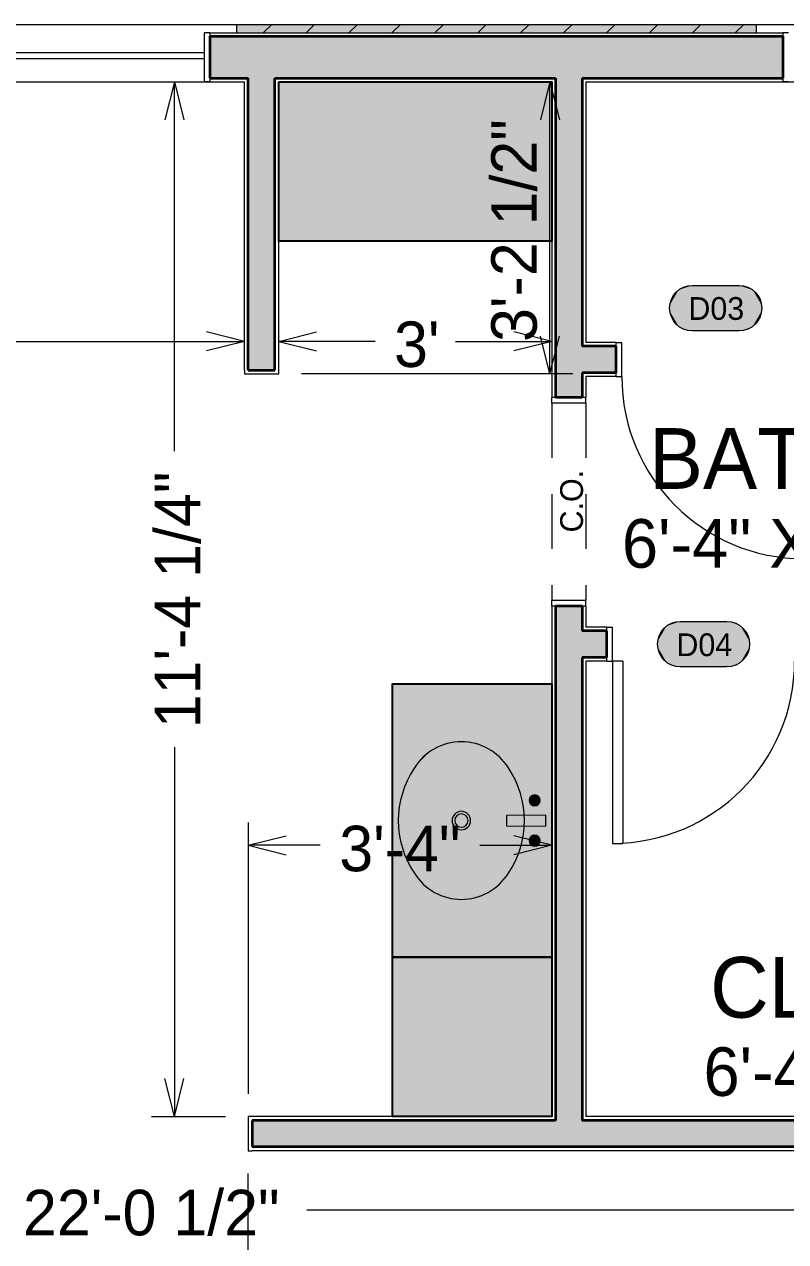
# Model space of a CAD drawing. Header units: inches. Extents: x 0.6 to 35.4, y -22.9 to 0.3.
# Drawn here: x 14.957 to 17.048, y -5.855 to -2.513 of the extents above; entities that cross this region are included whole.
import ezdxf

# ---------------------------------------------------------------- set-up
doc = ezdxf.new("R2010")
doc.units = ezdxf.units.IN
doc.header["$MEASUREMENT"] = 0
doc.linetypes.add('Dash', pattern=[0.225, 0.15, -0.075])
doc.layers.add('Layout Box Export Contents', color=7, linetype='Continuous', lineweight=0, true_color=0x000000)

# ---------------------------------------------------------------- blocks, each defined once
blk = doc.blocks.new('Oval (undermount) Sink')
at = {"layer": 'Layout Box Export Contents', "color": 252, "linetype": 'Continuous', "lineweight": 0, "true_color": 0x969696, "transparency": 33554687}
blk.add_lwpolyline([(0.72, 19.46), (0.68, 14.26), (-0.68, 14.26), (-0.72, 19.46)], close=True, dxfattribs=at)
blk.add_lwpolyline([(-6.93, 14.5, -0.30599), (6.93, 14.5, -0.558345), (6.93, 2.12, -0.305976), (-6.93, 2.12, -0.558345)], format="xyb", close=True, dxfattribs=at)
for centre, radius in [((-2.65, 17.97), 0.719), ((2.65, 17.97), 0.719), ((0, 8.31), 1.22), ((0, 8.31), 0.874)]:
    blk.add_circle(centre, radius, dxfattribs=at)
at = {"layer": 'Layout Box Export Contents', "color": 7, "linetype": 'Continuous', "lineweight": 0, "true_color": 0xffffff, "transparency": 33554687}
for points in [[(0.72, 19.46), (-0.68, 14.26), (0.72, 19.46), (-0.72, 19.46)], [(0.68, 14.26), (-0.68, 14.26), (0.68, 14.26), (0.72, 19.46)], [(-2.65, 18.69), (-3.33, 18.22), (-3.37, 17.97), (-3.36, 18.1)], [(-2.65, 18.69), (-3.37, 17.97), (-3.33, 17.73), (-3.36, 17.85)], [(-2.65, 18.69), (-3.2, 18.44), (-3.33, 18.22), (-3.28, 18.33)], [(-2.65, 18.69), (-3.33, 17.73), (-3.2, 17.51), (-3.28, 17.61)], [(-2.65, 18.69), (-3.01, 18.6), (-3.2, 18.44), (-3.12, 18.52)], [(-2.65, 18.69), (-3.2, 17.51), (-3.01, 17.35), (-3.12, 17.42)], [(-2.65, 18.69), (-2.78, 18.68), (-3.01, 18.6), (-2.9, 18.65)], [(-2.65, 18.69), (-3.01, 17.35), (-2.78, 17.26), (-2.9, 17.3)], [(-2.65, 18.69), (-2.78, 17.26), (-2.53, 17.26), (-2.65, 17.25)], [(-2.65, 18.69), (-2.53, 17.26), (-2.29, 17.35), (-2.41, 17.3)], [(-2.65, 18.69), (-2.29, 17.35), (-2.1, 17.51), (-2.19, 17.42)], [(-2.65, 18.69), (-2.1, 17.51), (-1.98, 17.73), (-2.03, 17.61)], [(-2.65, 18.69), (-1.98, 17.73), (-1.93, 17.97), (-1.94, 17.85)], [(-2.65, 18.69), (-1.93, 17.97), (-1.98, 18.22), (-1.94, 18.1)], [(-2.65, 18.69), (-1.98, 18.22), (-2.1, 18.44), (-2.03, 18.33)], [(-2.65, 18.69), (-2.1, 18.44), (-2.29, 18.6), (-2.19, 18.52)], [(-2.65, 18.69), (-2.29, 18.6), (-2.53, 18.68), (-2.41, 18.65)], [(2.65, 18.69), (1.98, 18.22), (1.93, 17.97), (1.94, 18.1)], [(2.65, 18.69), (1.93, 17.97), (1.98, 17.73), (1.94, 17.85)], [(2.65, 18.69), (2.1, 18.44), (1.98, 18.22), (2.03, 18.33)], [(2.65, 18.69), (1.98, 17.73), (2.1, 17.51), (2.03, 17.61)], [(2.65, 18.69), (2.29, 18.6), (2.1, 18.44), (2.19, 18.52)], [(2.65, 18.69), (2.1, 17.51), (2.29, 17.35), (2.19, 17.42)], [(2.65, 18.69), (2.53, 18.68), (2.29, 18.6), (2.41, 18.65)], [(2.65, 18.69), (2.29, 17.35), (2.53, 17.26), (2.41, 17.3)], [(2.65, 18.69), (2.53, 17.26), (2.78, 17.26), (2.65, 17.25)], [(2.65, 18.69), (2.78, 17.26), (3.01, 17.35), (2.9, 17.3)], [(2.65, 18.69), (3.01, 17.35), (3.2, 17.51), (3.11, 17.42)], [(2.65, 18.69), (3.2, 17.51), (3.33, 17.73), (3.28, 17.61)], [(2.65, 18.69), (3.33, 17.73), (3.37, 17.97), (3.36, 17.85)], [(2.65, 18.69), (3.37, 17.97), (3.33, 18.22), (3.36, 18.1)], [(2.65, 18.69), (3.33, 18.22), (3.2, 18.44), (3.28, 18.33)], [(2.65, 18.69), (3.2, 18.44), (3.01, 18.6), (3.11, 18.52)], [(2.65, 18.69), (3.01, 18.6), (2.78, 18.68), (2.9, 18.65)], [(-3.78, 16.03), (-3.39, 16.15), (-3.78, 16.03), (-3.56, 0.52)], [(-3.56, 0.52), (-3.39, 16.15), (-3.56, 0.52), (-3.16, 0.41)], [(-3.16, 0.41), (-3.39, 16.15), (-3.16, 0.41), (-2.99, 16.25)], [(-2.77, 0.31), (-3.16, 0.41), (-2.77, 0.31), (-2.99, 16.25)], [(-2.99, 16.25), (-2.59, 16.34), (-2.99, 16.25), (-2.77, 0.31)], [(-2.77, 0.31), (-2.59, 16.34), (-2.77, 0.31), (-2.37, 0.23)], [(-2.37, 0.23), (-2.59, 16.34), (-2.37, 0.23), (-2.19, 16.42)], [(-1.96, 0.16), (-2.37, 0.23), (-1.96, 0.16), (-2.19, 16.42)], [(-2.19, 16.42), (-1.79, 16.49), (-2.19, 16.42), (-1.96, 0.16)], [(-1.96, 0.16), (-1.79, 16.49), (-1.96, 0.16), (-1.56, 0.1)], [(-1.56, 0.1), (-1.79, 16.49), (-1.56, 0.1), (-1.38, 16.54)], [(-1.15, 0.05), (-1.56, 0.1), (-1.15, 0.05), (-1.38, 16.54)], [(-1.15, 0.05), (-1.38, 16.54), (-1.15, 0.05), (-0.98, 16.58)], [(-0.75, 0.02), (-1.15, 0.05), (-0.75, 0.02), (-0.98, 16.58)], [(-0.98, 16.58), (-0.57, 16.61), (-0.98, 16.58), (-0.75, 0.02)], [(-0.75, 0.02), (-0.57, 16.61), (-0.75, 0.02), (-0.34, 0)], [(-0.34, 0), (-0.57, 16.61), (-0.34, 0), (-0.16, 16.62)], [(-0.34, 0), (-0.16, 16.62), (-0.34, 0), (0.07, 0)], [(-0.16, 16.62), (0.25, 16.62), (-0.16, 16.62), (0.07, 0)], [(0.07, 0), (0.25, 16.62), (0.07, 0), (0.48, 0.01)], [(0.25, 16.62), (0.66, 16.6), (0.25, 16.62), (0.48, 0.01)], [(0.48, 0.01), (0.66, 16.6), (0.48, 0.01), (0.89, 0.03)], [(0.66, 16.6), (1.06, 16.57), (0.66, 16.6), (0.89, 0.03)], [(0.89, 0.03), (1.06, 16.57), (0.89, 0.03), (1.29, 0.07)], [(1.06, 16.57), (1.47, 16.53), (1.06, 16.57), (1.29, 0.07)], [(1.29, 0.07), (1.47, 16.53), (1.29, 0.07), (1.7, 0.12)], [(1.47, 16.53), (1.88, 16.48), (1.47, 16.53), (1.7, 0.12)], [(1.7, 0.12), (1.88, 16.48), (1.7, 0.12), (2.1, 0.18)], [(1.88, 16.48), (2.28, 16.41), (1.88, 16.48), (2.1, 0.18)], [(2.1, 0.18), (2.28, 16.41), (2.1, 0.18), (2.51, 0.26)], [(2.28, 16.41), (2.68, 16.33), (2.28, 16.41), (2.51, 0.26)], [(2.51, 0.26), (2.68, 16.33), (2.51, 0.26), (2.9, 0.35)], [(2.68, 16.33), (3.08, 16.23), (2.68, 16.33), (2.9, 0.35)], [(2.9, 0.35), (3.08, 16.23), (2.9, 0.35), (3.3, 0.45)], [(3.08, 16.23), (3.47, 16.12), (3.08, 16.23), (3.3, 0.45)], [(3.3, 0.45), (3.47, 16.12), (3.3, 0.45), (3.69, 0.56)], [(3.47, 16.12), (3.86, 16), (3.47, 16.12), (3.69, 0.56)], [(-10.39, 8.26), (-6.93, 14.5), (-10.39, 8.26), (-6.93, 2.12)], [(-6.93, 14.5), (-10.39, 8.26), (-6.93, 14.5), (-8.28, 13.42)], [(-6.93, 14.5), (-8.28, 13.42), (-6.93, 14.5), (-7.68, 13.97)], [(-7.68, 13.97), (-7.35, 14.22), (-7.68, 13.97), (-6.93, 14.5)], [(-6.93, 2.12), (-6.93, 14.5), (-6.93, 2.12), (-6.72, 14.63)], [(-6.53, 1.86), (-6.93, 2.12), (-6.53, 1.86), (-6.72, 14.63)], [(-6.53, 1.86), (-6.72, 14.63), (-6.53, 1.86), (-6.38, 14.85)], [(-6.18, 1.65), (-6.53, 1.86), (-6.18, 1.65), (-6.38, 14.85)], [(-6.18, 1.65), (-6.38, 14.85), (-6.18, 1.65), (-6.02, 15.06)], [(-5.82, 1.45), (-6.18, 1.65), (-5.82, 1.45), (-6.02, 15.06)], [(-5.82, 1.45), (-6.02, 15.06), (-5.82, 1.45), (-5.66, 15.25)], [(-5.46, 1.27), (-5.82, 1.45), (-5.46, 1.27), (-5.66, 15.25)], [(-5.46, 1.27), (-5.66, 15.25), (-5.46, 1.27), (-5.3, 15.43)], [(-5.09, 1.09), (-5.46, 1.27), (-5.09, 1.09), (-5.3, 15.43)], [(-5.3, 15.43), (-4.93, 15.6), (-5.3, 15.43), (-5.09, 1.09)], [(-5.09, 1.09), (-4.93, 15.6), (-5.09, 1.09), (-4.71, 0.93)], [(-4.71, 0.93), (-4.93, 15.6), (-4.71, 0.93), (-4.55, 15.75)], [(-4.33, 0.78), (-4.71, 0.93), (-4.33, 0.78), (-4.55, 15.75)], [(-4.33, 0.78), (-4.55, 15.75), (-4.33, 0.78), (-4.16, 15.9)], [(-3.95, 0.65), (-4.33, 0.78), (-3.95, 0.65), (-4.16, 15.9)], [(-4.16, 15.9), (-3.78, 16.03), (-4.16, 15.9), (-3.95, 0.65)], [(-3.95, 0.65), (-3.78, 16.03), (-3.95, 0.65), (-3.56, 0.52)], [(3.69, 0.56), (3.86, 16), (3.69, 0.56), (4.08, 0.69)], [(3.86, 16), (4.25, 15.87), (3.86, 16), (4.08, 0.69)], [(4.08, 0.69), (4.25, 15.87), (4.08, 0.69), (4.46, 0.83)], [(4.25, 15.87), (4.63, 15.72), (4.25, 15.87), (4.46, 0.83)], [(4.46, 0.83), (4.63, 15.72), (4.46, 0.83), (4.84, 0.99)], [(4.63, 15.72), (5.01, 15.56), (4.63, 15.72), (4.84, 0.99)], [(4.84, 0.99), (5.01, 15.56), (4.84, 0.99), (5.22, 1.15)], [(5.01, 15.56), (5.38, 15.39), (5.01, 15.56), (5.22, 1.15)], [(5.22, 1.15), (5.38, 15.39), (5.22, 1.15), (5.58, 1.33)], [(5.38, 15.39), (5.74, 15.21), (5.38, 15.39), (5.58, 1.33)], [(5.58, 1.33), (5.74, 15.21), (5.58, 1.33), (5.95, 1.52)], [(5.74, 15.21), (6.1, 15.01), (5.74, 15.21), (5.95, 1.52)], [(5.95, 1.52), (6.1, 15.01), (5.95, 1.52), (6.3, 1.72)], [(6.1, 15.01), (6.45, 14.81), (6.1, 15.01), (6.3, 1.72)], [(6.3, 1.72), (6.45, 14.81), (6.3, 1.72), (6.65, 1.94)], [(6.45, 14.81), (6.93, 14.5), (6.45, 14.81), (6.65, 1.94)], [(6.65, 1.94), (6.93, 14.5), (6.65, 1.94), (6.93, 2.12)], [(6.93, 2.12), (6.93, 14.5), (6.93, 2.12), (7.31, 2.37)], [(6.97, 14.47), (7.31, 14.25), (6.97, 14.47), (6.93, 14.5)], [(7.31, 2.37), (6.93, 14.5), (7.31, 2.37), (7.95, 13.74)], [(7.31, 14.25), (7.95, 13.74), (7.31, 14.25), (6.93, 14.5)], [(-10.39, 8.26), (-9.29, 12.14), (-10.39, 8.26), (-8.28, 13.42)], [(-9.29, 12.14), (-8.56, 13.13), (-9.29, 12.14), (-8.28, 13.42)], [(-9.07, 12.48), (-8.56, 13.13), (-9.07, 12.48), (-9.29, 12.14)], [(-8.83, 12.81), (-8.56, 13.13), (-8.83, 12.81), (-9.07, 12.48)], [(-8.28, 13.42), (-7.99, 13.71), (-8.28, 13.42), (-7.68, 13.97)], [(7.64, 14), (7.95, 13.74), (7.64, 14), (7.31, 14.25)], [(10.38, 7.9), (7.31, 2.37), (10.38, 7.9), (7.95, 13.74)], [(8.25, 13.46), (8.53, 13.16), (8.25, 13.46), (7.95, 13.74)], [(7.95, 13.74), (8.53, 13.16), (7.95, 13.74), (10.38, 7.9)], [(8.53, 13.16), (8.79, 12.85), (8.53, 13.16), (10.38, 7.9)], [(9.04, 12.52), (10.28, 9.53), (9.04, 12.52), (8.79, 12.85)], [(8.79, 12.85), (10.28, 9.53), (8.79, 12.85), (10.38, 7.9)], [(-10.29, 9.48), (-9.29, 12.14), (-10.29, 9.48), (-10.39, 8.26)], [(-10.29, 9.48), (-9.69, 11.43), (-10.29, 9.48), (-9.29, 12.14)], [(-10.21, 9.88), (-9.69, 11.43), (-10.21, 9.88), (-10.29, 9.48)], [(-10.21, 9.88), (-10.12, 10.28), (-10.21, 9.88), (-9.69, 11.43)], [(-10.12, 10.28), (-9.85, 11.05), (-10.12, 10.28), (-9.69, 11.43)], [(-9.69, 11.43), (-9.5, 11.79), (-9.69, 11.43), (-9.29, 12.14)], [(9.04, 12.52), (9.27, 12.18), (9.04, 12.52), (10.28, 9.53)], [(9.48, 11.83), (10.28, 9.53), (9.48, 11.83), (9.27, 12.18)], [(9.48, 11.83), (9.66, 11.47), (9.48, 11.83), (9.83, 11.1)], [(9.83, 11.1), (9.98, 10.72), (9.83, 11.1), (9.48, 11.83)], [(9.48, 11.83), (9.98, 10.72), (9.48, 11.83), (10.28, 9.53)], [(-9.99, 10.67), (-9.85, 11.05), (-9.99, 10.67), (-10.12, 10.28)], [(10.1, 10.33), (10.28, 9.53), (10.1, 10.33), (9.98, 10.72)], [(10.1, 10.33), (10.2, 9.93), (10.1, 10.33), (10.28, 9.53)], [(-10.39, 8.26), (-10.38, 8.67), (-10.39, 8.26), (-10.29, 9.48)], [(-6.93, 2.12), (-9.24, 4.39), (-6.93, 2.12), (-10.39, 8.26)], [(-9.96, 5.86), (-10.19, 6.64), (-9.96, 5.86), (-10.39, 8.26)], [(-10.37, 7.85), (-10.39, 8.26), (-10.37, 7.85), (-10.28, 7.04)], [(-10.28, 7.04), (-10.39, 8.26), (-10.28, 7.04), (-10.19, 6.64)], [(-9.24, 4.39), (-9.96, 5.86), (-9.24, 4.39), (-10.39, 8.26)], [(-10.35, 9.08), (-10.29, 9.48), (-10.35, 9.08), (-10.38, 8.67)], [(10.28, 9.53), (10.34, 9.13), (10.28, 9.53), (10.38, 8.72)], [(10.38, 7.9), (10.28, 9.53), (10.38, 7.9), (10.38, 8.72)], [(10.38, 8.72), (10.39, 8.31), (10.38, 8.72), (10.38, 7.9)], [(-10.34, 7.44), (-10.37, 7.85), (-10.34, 7.44), (-10.28, 7.04)], [(-9.96, 5.86), (-10.09, 6.25), (-9.96, 5.86), (-10.19, 6.64)], [(10.38, 7.9), (10.34, 7.49), (10.38, 7.9), (7.31, 2.37)], [(9.04, 4.09), (7.31, 2.37), (9.04, 4.09), (10.34, 7.49)], [(10.34, 7.49), (9.27, 4.43), (10.34, 7.49), (9.04, 4.09)], [(10.28, 7.09), (9.27, 4.43), (10.28, 7.09), (10.34, 7.49)], [(9.83, 5.52), (9.27, 4.43), (9.83, 5.52), (10.28, 7.09)], [(10.1, 6.29), (9.83, 5.52), (10.1, 6.29), (10.28, 7.09)], [(10.2, 6.69), (10.1, 6.29), (10.2, 6.69), (10.28, 7.09)], [(-9.64, 5.1), (-9.96, 5.86), (-9.64, 5.1), (-9.24, 4.39)], [(-9.64, 5.1), (-9.81, 5.48), (-9.64, 5.1), (-9.96, 5.86)], [(-9.24, 4.39), (-9.45, 4.74), (-9.24, 4.39), (-9.64, 5.1)], [(9.66, 5.15), (9.27, 4.43), (9.66, 5.15), (9.83, 5.52)], [(9.48, 4.79), (9.27, 4.43), (9.48, 4.79), (9.66, 5.15)], [(10.1, 6.29), (9.98, 5.9), (10.1, 6.29), (9.83, 5.52)], [(-6.93, 2.12), (-9.01, 4.05), (-6.93, 2.12), (-9.24, 4.39)], [(-8.76, 3.73), (-9.01, 4.05), (-8.76, 3.73), (-8.5, 3.42)], [(-8.5, 3.42), (-9.01, 4.05), (-8.5, 3.42), (-6.93, 2.12)], [(-7.91, 2.85), (-8.21, 3.13), (-7.91, 2.85), (-8.5, 3.42)], [(-7.6, 2.59), (-8.5, 3.42), (-7.6, 2.59), (-6.93, 2.12)], [(-7.91, 2.85), (-8.5, 3.42), (-7.91, 2.85), (-7.6, 2.59)], [(8.53, 3.46), (7.31, 2.37), (8.53, 3.46), (9.04, 4.09)], [(8.53, 3.46), (8.25, 3.16), (8.53, 3.46), (7.31, 2.37)], [(9.04, 4.09), (8.79, 3.77), (9.04, 4.09), (8.53, 3.46)], [(-7.27, 2.34), (-7.6, 2.59), (-7.27, 2.34), (-6.93, 2.12)], [(8.25, 3.16), (7.64, 2.62), (8.25, 3.16), (7.31, 2.37)], [(7.95, 2.88), (7.64, 2.62), (7.95, 2.88), (8.25, 3.16)]]:
    blk.add_solid(points, dxfattribs=at)

msp = doc.modelspace()

# ---------------------------------------------------------------- linework, layer by layer
at = {"layer": 'Layout Box Export Contents', "color": 251, "linetype": 'Continuous', "lineweight": 18, "true_color": 0x4b4b4b, "transparency": 33554687}
for p, q in [((14.6437, -2.5126), (15.5396, -2.5126)), ((15.4667, -2.5363), (15.451, -2.5363)), ((15.451, -2.5363), (15.451, -2.6704)), ((15.4667, -2.5363), (15.4667, -2.6704)), ((16.967, -2.5126), (17.6128, -2.5126)), ((17.0555, -2.5363), (17.0399, -2.5363)), ((17.0399, -2.5363), (17.0399, -2.6704)), ((15.451, -2.5904), (14.7323, -2.5904)), ((15.451, -2.6071), (14.7323, -2.6071)), ((14.7167, -2.6704), (15.4667, -2.6704)), ((15.4667, -2.6704), (15.451, -2.6704)), ((17.0399, -2.6704), (17.5399, -2.6704)), ((17.0555, -2.6704), (17.0399, -2.6704)), ((16.5821, -3.386), (16.5978, -3.386)), ((16.5821, -3.4797), (16.5821, -3.386)), ((16.5978, -3.4797), (16.5978, -3.386)), ((16.5821, -3.4797), (16.5978, -3.4797)), ((16.4057, -3.5526), (16.4057, -3.537)), ((16.4994, -3.537), (16.4057, -3.537)), ((16.4994, -3.5526), (16.4994, -3.537)), ((16.4994, -3.5526), (16.4057, -3.5526)), ((16.4057, -4.1101), (16.4057, -4.0944)), ((16.4994, -4.0944), (16.4057, -4.0944)), ((16.4994, -4.1101), (16.4057, -4.1101)), ((16.4994, -4.1101), (16.4994, -4.0944)), ((16.5567, -4.1673), (16.5723, -4.1673)), ((16.5567, -4.2611), (16.5567, -4.1673)), ((16.5723, -4.2611), (16.5723, -4.1673)), ((16.5567, -4.2611), (16.5723, -4.2611)), ((16.5723, -4.2611), (16.5723, -4.7611)), ((16.601, -4.2611), (16.5723, -4.2611)), ((16.601, -4.2611), (16.601, -4.7611)), ((16.5723, -4.7611), (16.601, -4.7611))]:
    msp.add_line(p, q, dxfattribs=at)
at = {"layer": 'Layout Box Export Contents', "color": 18, "linetype": 'Continuous', "lineweight": 0, "true_color": 0x000000, "transparency": 33554687}
for p, q in [((15.4667, -2.5363), (15.4667, -2.6704)), ((15.4667, -2.5363), (17.0399, -2.5363)), ((15.5396, -2.5126), (16.967, -2.5126)), ((15.5396, -2.5126), (15.5396, -2.5363)), ((15.5396, -2.536), (16.967, -2.536)), ((16.967, -2.5126), (16.967, -2.5363)), ((17.0399, -2.5363), (17.0399, -2.6704)), ((15.4667, -2.6704), (15.5619, -2.6704)), ((15.5619, -3.462), (15.5619, -2.6704)), ((15.6557, -2.6704), (16.4057, -2.6704)), ((15.6557, -3.462), (15.6557, -2.6704)), ((16.4057, -2.6704), (16.4057, -3.537)), ((16.4994, -2.6704), (17.0399, -2.6704)), ((16.4994, -2.6704), (16.4994, -3.386)), ((16.5821, -3.386), (16.4994, -3.386)), ((16.5821, -3.4797), (16.5821, -3.386)), ((15.5619, -3.462), (15.5619, -3.4725)), ((15.5619, -3.4725), (15.6557, -3.4725)), ((15.6557, -3.4725), (15.6557, -3.462)), ((16.4994, -3.4797), (16.4994, -3.537)), ((16.5821, -3.4797), (16.4994, -3.4797)), ((16.4994, -3.537), (16.4057, -3.537)), ((16.4994, -4.1101), (16.4057, -4.1101)), ((16.4057, -4.1101), (16.4057, -5.5111)), ((16.4994, -4.1101), (16.4994, -4.1673)), ((16.5567, -4.1673), (16.4994, -4.1673)), ((16.5567, -4.2611), (16.5567, -4.1673)), ((16.4994, -4.2611), (16.4994, -5.5111)), ((16.5567, -4.2611), (16.4994, -4.2611)), ((15.5828, -5.5111), (15.5723, -5.5111)), ((15.5723, -5.5111), (15.5723, -5.6048)), ((16.4057, -5.5111), (15.5828, -5.5111)), ((18.073, -5.5111), (16.4994, -5.5111)), ((15.5723, -5.6048), (15.5828, -5.6048)), ((18.073, -5.6048), (15.5828, -5.6048))]:
    msp.add_line(p, q, dxfattribs=at)
at = {"layer": 'Layout Box Export Contents', "color": 1, "linetype": 'Continuous', "lineweight": 0, "true_color": 0xff0000, "transparency": 33554687}
for p, q in [((15.613, -2.536), (15.6365, -2.5126)), ((15.7309, -2.536), (15.7543, -2.5126)), ((15.8487, -2.536), (15.8722, -2.5126)), ((15.9666, -2.536), (15.99, -2.5126)), ((16.0844, -2.536), (16.1079, -2.5126)), ((16.2023, -2.536), (16.2257, -2.5126)), ((16.3201, -2.536), (16.3436, -2.5126)), ((16.438, -2.536), (16.4614, -2.5126)), ((16.5558, -2.536), (16.5793, -2.5126)), ((16.6737, -2.536), (16.6971, -2.5126)), ((16.7915, -2.536), (16.815, -2.5126)), ((16.9094, -2.536), (16.9328, -2.5126))]:
    msp.add_line(p, q, dxfattribs=at)
at = {"layer": 'Layout Box Export Contents', "color": 18, "linetype": 'Continuous', "lineweight": 35, "true_color": 0x000000, "transparency": 33554687}
for p, q in [((15.4667, -2.5454), (17.0399, -2.5454)), ((15.4667, -2.5454), (15.4667, -2.66)), ((17.0399, -2.5454), (17.0399, -2.66)), ((15.4667, -2.66), (15.5723, -2.66)), ((15.5723, -3.462), (15.5723, -2.66)), ((15.6453, -2.66), (16.4161, -2.66)), ((15.6453, -3.462), (15.6453, -2.66)), ((16.4161, -2.66), (16.4161, -3.537)), ((16.489, -2.66), (17.0399, -2.66)), ((16.489, -2.66), (16.489, -3.3964)), ((16.5821, -3.3964), (16.489, -3.3964)), ((16.5821, -3.4693), (16.5821, -3.3964)), ((15.5723, -3.462), (15.6453, -3.462)), ((16.489, -3.4693), (16.489, -3.537)), ((16.5821, -3.4693), (16.489, -3.4693)), ((16.489, -3.537), (16.4161, -3.537)), ((16.489, -4.1101), (16.4161, -4.1101)), ((16.4161, -4.1101), (16.4161, -5.5215)), ((16.489, -4.1101), (16.489, -4.1778)), ((16.5567, -4.1778), (16.489, -4.1778)), ((16.5567, -4.2507), (16.5567, -4.1778)), ((16.489, -4.2507), (16.489, -5.5215)), ((16.5567, -4.2507), (16.489, -4.2507)), ((15.5828, -5.5215), (15.5828, -5.5944)), ((16.4161, -5.5215), (15.5828, -5.5215)), ((18.0834, -5.5215), (16.489, -5.5215)), ((18.0834, -5.5944), (15.5828, -5.5944))]:
    msp.add_line(p, q, dxfattribs=at)
at = {"layer": 'Layout Box Export Contents', "color": 176, "linetype": 'Continuous', "lineweight": 18, "true_color": 0x000080, "transparency": 33554687}
for p, q in [((15.3692, -2.6704), (15.3432, -2.7745)), ((15.3692, -2.6704), (15.3953, -2.7745)), ((15.3692, -3.6843), (15.3692, -2.6704)), ((16.4005, -2.6704), (16.3744, -2.7745)), ((16.4005, -2.6704), (16.4265, -2.7745)), ((16.4005, -3.4725), (16.4005, -2.6704)), ((15.5619, -3.3832), (15.4578, -3.3571)), ((15.6557, -3.3832), (15.7598, -3.3571)), ((16.4057, -3.3832), (16.3015, -3.3571)), ((16.4005, -3.4725), (16.3744, -3.3683)), ((16.4005, -3.4725), (16.4265, -3.3683)), ((14.2134, -3.3832), (15.5619, -3.3832)), ((15.5619, -3.3832), (15.4578, -3.4092)), ((15.6557, -3.3832), (15.7598, -3.4092)), ((15.9205, -3.3832), (15.6557, -3.3832)), ((16.1409, -3.3832), (16.4057, -3.3832)), ((16.4057, -3.3832), (16.3015, -3.4092)), ((16.463, -3.4725), (15.7182, -3.4725)), ((15.3692, -4.4972), (15.3692, -5.5111)), ((15.5723, -4.7038), (15.5723, -5.4486)), ((15.5723, -4.7663), (15.6765, -4.7403)), ((16.4057, -4.7663), (16.3015, -4.7403)), ((15.5723, -4.7663), (15.6765, -4.7923)), ((15.77, -4.7663), (15.5723, -4.7663)), ((16.208, -4.7663), (16.4057, -4.7663)), ((16.4057, -4.7663), (16.3015, -4.7923)), ((15.3692, -5.5111), (15.3432, -5.4069)), ((15.3692, -5.5111), (15.3953, -5.4069)), ((15.3067, -5.5111), (15.5098, -5.5111)), ((15.5723, -6.4121), (15.5723, -5.6673)), ((15.7333, -5.7671), (18.073, -5.7671))]:
    msp.add_line(p, q, dxfattribs=at)
at = {"layer": 'Layout Box Export Contents', "color": 49, "linetype": 'Continuous', "lineweight": 25, "true_color": 0x474747, "transparency": 33554687}
for p, q in [((16.4057, -3.1079), (15.6557, -3.1079)), ((15.9682, -4.3235), (16.4057, -4.3235)), ((15.9682, -5.0735), (15.9682, -4.3235)), ((15.9682, -5.5111), (15.9682, -5.0735))]:
    msp.add_line(p, q, dxfattribs=at)
at = {"layer": 'Layout Box Export Contents', "color": 251, "linetype": 'Dash', "lineweight": 18, "true_color": 0x4b4b4b, "transparency": 33554687}
for p, q in [((16.4057, -3.5526), (16.4057, -4.0944)), ((16.4994, -3.5526), (16.4994, -4.0944))]:
    msp.add_line(p, q, dxfattribs=at)
at = {"layer": 'Layout Box Export Contents', "color": 49, "linetype": 'Continuous', "lineweight": 25, "true_color": 0x474747, "transparency": 33554687}
for points in [[(15.6557, -2.6704), (16.4057, -2.6704), (16.4057, -3.1079), (15.6557, -3.1079)], [(16.4057, -4.3235), (16.4057, -5.0735), (15.9682, -5.0735), (15.9682, -4.3235)], [(16.4057, -5.0735), (16.4057, -5.5111), (15.9682, -5.5111), (15.9682, -5.0735)]]:
    msp.add_lwpolyline(points, close=True, dxfattribs=at)
at = {"layer": 'Layout Box Export Contents', "color": 156, "linetype": 'Continuous', "lineweight": 18, "true_color": 0x004080, "transparency": 33554687}
for points in [[(16.9197, -3.2292, -1), (16.9197, -3.3542), (16.7915, -3.3542, -1), (16.7915, -3.2292)], [(16.9197, -3.2292, -1), (16.9197, -3.3542), (16.7915, -3.3542, -1), (16.7915, -3.2292)], [(16.8862, -4.1517, -1), (16.8862, -4.2767), (16.7585, -4.2767, -1), (16.7585, -4.1517)], [(16.8862, -4.1517, -1), (16.8862, -4.2767), (16.7585, -4.2767, -1), (16.7585, -4.1517)]]:
    msp.add_lwpolyline(points, format="xyb", close=True, dxfattribs=at)
at = {"layer": 'Layout Box Export Contents', "color": 251, "linetype": 'Continuous', "lineweight": 18, "true_color": 0x4b4b4b, "transparency": 33554687}
for centre, start, end in [((17.0978, -3.4797), 180, 270), ((16.5723, -4.2611), 270, 0)]:
    msp.add_arc(centre, 0.5, start, end, dxfattribs=at)
at = {"layer": 'Layout Box Export Contents', "color": 7, "linetype": 'Continuous', "lineweight": 35, "true_color": 0xffffff, "transparency": 33554687}
msp.add_solid([(15.5396, -2.5126), (16.967, -2.5126), (15.5396, -2.536), (16.967, -2.536)], dxfattribs=at)
at = {"layer": 'Layout Box Export Contents', "color": 253, "linetype": 'Continuous', "lineweight": 35, "true_color": 0x9d9d9d, "transparency": 33554687}
msp.add_solid([(15.4667, -2.5454), (17.0399, -2.5454), (15.4667, -2.66), (17.0399, -2.66)], dxfattribs=at)
at = {"layer": 'Layout Box Export Contents', "color": 254, "linetype": 'Continuous', "lineweight": 35, "true_color": 0xe3e3e3, "transparency": 33554687}
for points in [[(15.5723, -3.462), (15.5723, -2.66), (15.6453, -3.462), (15.6453, -2.66)], [(16.489, -2.66), (16.489, -3.537), (16.4161, -2.66), (16.4161, -3.537)], [(16.5821, -3.4693), (16.489, -3.4693), (16.5821, -3.3964), (16.489, -3.3964)], [(16.489, -4.1101), (16.489, -5.5215), (16.4161, -4.1101), (16.4161, -5.5215)], [(16.5567, -4.2507), (16.489, -4.2507), (16.5567, -4.1778), (16.489, -4.1778)], [(20.6772, -5.5944), (15.5828, -5.5944), (20.6772, -5.5215), (15.5828, -5.5215)]]:
    msp.add_solid(points, dxfattribs=at)
at = {"layer": 'Layout Box Export Contents', "color": 254, "linetype": 'Continuous', "lineweight": 25, "true_color": 0xe9e3e2, "transparency": 33554623}
for points in [[(15.6557, -3.1079), (15.6557, -2.6704), (15.6557, -3.1079), (16.4057, -2.6704)], [(16.4057, -2.6704), (16.4057, -3.1079), (16.4057, -2.6704), (15.6557, -3.1079)], [(16.4057, -5.0735), (15.9682, -5.0735), (16.4057, -5.0735), (16.4057, -4.3235)], [(16.4057, -4.3235), (15.9682, -5.0735), (16.4057, -4.3235), (15.9682, -4.3235)], [(16.4057, -5.5111), (15.9682, -5.5111), (16.4057, -5.5111), (16.4057, -5.0735)], [(16.4057, -5.0735), (15.9682, -5.5111), (16.4057, -5.0735), (15.9682, -5.0735)]]:
    msp.add_solid(points, dxfattribs=at)
at = {"layer": 'Layout Box Export Contents', "color": 7, "linetype": 'Continuous', "lineweight": 18, "true_color": 0xffffff, "transparency": 33554687}
for points in [[(16.7833, -3.3536), (16.7534, -3.2421), (16.7833, -3.3536), (16.7915, -3.2292)], [(16.7534, -3.2421), (16.7833, -3.2297), (16.7534, -3.2421), (16.7915, -3.2292)], [(16.7753, -3.2313), (16.7833, -3.2297), (16.7753, -3.2313), (16.7534, -3.2421)], [(16.7534, -3.2421), (16.7602, -3.2375), (16.7534, -3.2421), (16.7753, -3.2313)], [(16.7675, -3.2339), (16.7753, -3.2313), (16.7675, -3.2339), (16.7602, -3.2375)], [(16.7915, -3.2292), (16.7915, -3.3542), (16.7915, -3.2292), (16.7833, -3.3536)], [(16.9197, -3.2292), (16.9197, -3.3542), (16.9197, -3.2292), (16.7915, -3.2292)], [(16.9197, -3.3542), (16.7915, -3.3542), (16.9197, -3.3542), (16.7915, -3.2292)], [(16.9279, -3.2297), (16.9578, -3.2421), (16.9279, -3.2297), (16.9197, -3.2292)], [(16.9197, -3.2292), (16.9578, -3.2421), (16.9197, -3.2292), (16.9578, -3.3412)], [(16.9578, -3.3412), (16.9279, -3.3536), (16.9578, -3.3412), (16.9197, -3.2292)], [(16.9279, -3.3536), (16.9197, -3.3542), (16.9279, -3.3536), (16.9197, -3.2292)], [(16.9279, -3.2297), (16.9359, -3.2313), (16.9279, -3.2297), (16.951, -3.2375)], [(16.951, -3.2375), (16.9578, -3.2421), (16.951, -3.2375), (16.9279, -3.2297)], [(16.9436, -3.2339), (16.951, -3.2375), (16.9436, -3.2339), (16.9359, -3.2313)], [(16.7295, -3.2835), (16.7534, -3.2421), (16.7295, -3.2835), (16.7534, -3.3412)], [(16.7295, -3.2835), (16.7337, -3.2677), (16.7295, -3.2835), (16.7534, -3.2421)], [(16.7295, -3.2835), (16.7311, -3.2755), (16.7295, -3.2835), (16.7337, -3.2677)], [(16.7337, -3.2677), (16.7473, -3.2475), (16.7337, -3.2677), (16.7534, -3.2421)], [(16.7373, -3.2604), (16.7473, -3.2475), (16.7373, -3.2604), (16.7337, -3.2677)], [(16.7419, -3.2536), (16.7473, -3.2475), (16.7419, -3.2536), (16.7373, -3.2604)], [(16.7534, -3.3412), (16.7534, -3.2421), (16.7534, -3.3412), (16.7753, -3.352)], [(16.7753, -3.352), (16.7534, -3.2421), (16.7753, -3.352), (16.7833, -3.3536)], [(16.9578, -3.2421), (16.9639, -3.2475), (16.9578, -3.2421), (16.9817, -3.2835)], [(16.9578, -3.2421), (16.9817, -3.2835), (16.9578, -3.2421), (16.9578, -3.3412)], [(16.9693, -3.2536), (16.9739, -3.2604), (16.9693, -3.2536), (16.9639, -3.2475)], [(16.9739, -3.2604), (16.9775, -3.2677), (16.9739, -3.2604), (16.9639, -3.2475)], [(16.9639, -3.2475), (16.9775, -3.2677), (16.9639, -3.2475), (16.9817, -3.2835)], [(16.9801, -3.2755), (16.9817, -3.2835), (16.9801, -3.2755), (16.9775, -3.2677)], [(16.7295, -3.2998), (16.729, -3.2917), (16.7295, -3.2998), (16.7295, -3.2835)], [(16.7534, -3.3412), (16.7295, -3.2998), (16.7534, -3.3412), (16.7295, -3.2835)], [(16.7337, -3.3156), (16.7295, -3.2998), (16.7337, -3.3156), (16.7534, -3.3412)], [(16.7337, -3.3156), (16.7311, -3.3078), (16.7337, -3.3156), (16.7295, -3.2998)], [(16.9817, -3.2835), (16.9817, -3.2998), (16.9817, -3.2835), (16.9578, -3.3412)], [(16.9817, -3.2998), (16.9639, -3.3359), (16.9817, -3.2998), (16.9578, -3.3412)], [(16.9693, -3.3297), (16.9639, -3.3359), (16.9693, -3.3297), (16.9817, -3.2998)], [(16.9817, -3.2998), (16.9775, -3.3156), (16.9817, -3.2998), (16.9693, -3.3297)], [(16.9817, -3.2998), (16.9801, -3.3078), (16.9817, -3.2998), (16.9775, -3.3156)], [(16.9817, -3.2835), (16.9822, -3.2917), (16.9817, -3.2835), (16.9817, -3.2998)], [(16.7534, -3.3412), (16.7473, -3.3359), (16.7534, -3.3412), (16.7337, -3.3156)], [(16.7473, -3.3359), (16.7373, -3.3229), (16.7473, -3.3359), (16.7337, -3.3156)], [(16.7419, -3.3297), (16.7373, -3.3229), (16.7419, -3.3297), (16.7473, -3.3359)], [(16.7675, -3.3494), (16.7602, -3.3458), (16.7675, -3.3494), (16.7534, -3.3412)], [(16.7753, -3.352), (16.7675, -3.3494), (16.7753, -3.352), (16.7534, -3.3412)], [(16.951, -3.3458), (16.9279, -3.3536), (16.951, -3.3458), (16.9578, -3.3412)], [(16.9775, -3.3156), (16.9739, -3.3229), (16.9775, -3.3156), (16.9693, -3.3297)], [(16.9359, -3.352), (16.9279, -3.3536), (16.9359, -3.352), (16.951, -3.3458)], [(16.9436, -3.3494), (16.9359, -3.352), (16.9436, -3.3494), (16.951, -3.3458)], [(16.7585, -4.1517), (16.7204, -4.2638), (16.7585, -4.1517), (16.6965, -4.2061)], [(16.7585, -4.1517), (16.6965, -4.2061), (16.7585, -4.1517), (16.7204, -4.1646)], [(16.6965, -4.2061), (16.7007, -4.1903), (16.6965, -4.2061), (16.7204, -4.1646)], [(16.7007, -4.1903), (16.7043, -4.183), (16.7007, -4.1903), (16.7204, -4.1646)], [(16.7043, -4.183), (16.7143, -4.17), (16.7043, -4.183), (16.7204, -4.1646)], [(16.7089, -4.1762), (16.7143, -4.17), (16.7089, -4.1762), (16.7043, -4.183)], [(16.7585, -4.1517), (16.7503, -4.2762), (16.7585, -4.1517), (16.7204, -4.2638)], [(16.7204, -4.1646), (16.7503, -4.1523), (16.7204, -4.1646), (16.7585, -4.1517)], [(16.7423, -4.1539), (16.7503, -4.1523), (16.7423, -4.1539), (16.7204, -4.1646)], [(16.7204, -4.1646), (16.7272, -4.1601), (16.7204, -4.1646), (16.7423, -4.1539)], [(16.7345, -4.1565), (16.7423, -4.1539), (16.7345, -4.1565), (16.7272, -4.1601)], [(16.7585, -4.1517), (16.7585, -4.2767), (16.7585, -4.1517), (16.7503, -4.2762)], [(16.8862, -4.1517), (16.8862, -4.2767), (16.8862, -4.1517), (16.7585, -4.2767)], [(16.7585, -4.1517), (16.8862, -4.1517), (16.7585, -4.1517), (16.7585, -4.2767)], [(16.8944, -4.1523), (16.9482, -4.2061), (16.8944, -4.1523), (16.8862, -4.1517)], [(16.8862, -4.1517), (16.9482, -4.2061), (16.8862, -4.1517), (16.9482, -4.2224)], [(16.8862, -4.1517), (16.9482, -4.2224), (16.8862, -4.1517), (16.9243, -4.2638)], [(16.9243, -4.2638), (16.8944, -4.2762), (16.9243, -4.2638), (16.8862, -4.1517)], [(16.8944, -4.2762), (16.8862, -4.2767), (16.8944, -4.2762), (16.8862, -4.1517)], [(16.9024, -4.1539), (16.9175, -4.1601), (16.9024, -4.1539), (16.8944, -4.1523)], [(16.8944, -4.1523), (16.9175, -4.1601), (16.8944, -4.1523), (16.9243, -4.1646)], [(16.9243, -4.1646), (16.9482, -4.2061), (16.9243, -4.1646), (16.8944, -4.1523)], [(16.9101, -4.1565), (16.9175, -4.1601), (16.9101, -4.1565), (16.9024, -4.1539)], [(16.9304, -4.17), (16.944, -4.1903), (16.9304, -4.17), (16.9243, -4.1646)], [(16.944, -4.1903), (16.9482, -4.2061), (16.944, -4.1903), (16.9243, -4.1646)], [(16.9358, -4.1762), (16.9403, -4.183), (16.9358, -4.1762), (16.9304, -4.17)], [(16.9403, -4.183), (16.944, -4.1903), (16.9403, -4.183), (16.9304, -4.17)], [(16.6965, -4.2224), (16.696, -4.2142), (16.6965, -4.2224), (16.6965, -4.2061)], [(16.6965, -4.2061), (16.6981, -4.198), (16.6965, -4.2061), (16.7007, -4.1903)], [(16.7204, -4.2638), (16.6965, -4.2224), (16.7204, -4.2638), (16.6965, -4.2061)], [(16.9466, -4.198), (16.9482, -4.2061), (16.9466, -4.198), (16.944, -4.1903)], [(16.9482, -4.2061), (16.9487, -4.2142), (16.9482, -4.2061), (16.9482, -4.2224)], [(16.7007, -4.2381), (16.6965, -4.2224), (16.7007, -4.2381), (16.7143, -4.2584)], [(16.7143, -4.2584), (16.6965, -4.2224), (16.7143, -4.2584), (16.7204, -4.2638)], [(16.7007, -4.2381), (16.6981, -4.2304), (16.7007, -4.2381), (16.6965, -4.2224)], [(16.7143, -4.2584), (16.7043, -4.2455), (16.7143, -4.2584), (16.7007, -4.2381)], [(16.9482, -4.2224), (16.9304, -4.2584), (16.9482, -4.2224), (16.9243, -4.2638)], [(16.944, -4.2381), (16.9304, -4.2584), (16.944, -4.2381), (16.9482, -4.2224)], [(16.9358, -4.2523), (16.9304, -4.2584), (16.9358, -4.2523), (16.944, -4.2381)], [(16.944, -4.2381), (16.9403, -4.2455), (16.944, -4.2381), (16.9358, -4.2523)], [(16.9482, -4.2224), (16.9466, -4.2304), (16.9482, -4.2224), (16.944, -4.2381)], [(16.7089, -4.2523), (16.7043, -4.2455), (16.7089, -4.2523), (16.7143, -4.2584)], [(16.7345, -4.272), (16.7272, -4.2683), (16.7345, -4.272), (16.7204, -4.2638)], [(16.7423, -4.2746), (16.7345, -4.272), (16.7423, -4.2746), (16.7204, -4.2638)], [(16.7503, -4.2762), (16.7423, -4.2746), (16.7503, -4.2762), (16.7204, -4.2638)], [(16.9024, -4.2746), (16.8944, -4.2762), (16.9024, -4.2746), (16.9243, -4.2638)], [(16.9243, -4.2638), (16.9175, -4.2683), (16.9243, -4.2638), (16.9024, -4.2746)], [(16.9101, -4.272), (16.9024, -4.2746), (16.9101, -4.272), (16.9175, -4.2683)]]:
    msp.add_solid(points, dxfattribs=at)

# ---------------------------------------------------------------- block references
at = {"layer": 'Layout Box Export Contents', "linetype": 'Continuous', "lineweight": 18, "transparency": 33554687, "xscale": -0.02083333333333333, "yscale": 0.02083333333333333, "rotation": 269.9999999999999}
msp.add_blockref('Oval (undermount) Sink', (15.9842, -4.6985), dxfattribs=at)

# ---------------------------------------------------------------- texts
at = {"layer": 'Layout Box Export Contents', "color": 176, "linetype": 'Continuous', "lineweight": 18, "true_color": 0x000080, "transparency": 33554687, "char_height": 0.125, "attachment_point": 7, "rotation": 90}
for s, insert, width in [('\\fChief Blueprint|b0|i0|c0|p0;3\'-2 1/2"', (16.3661, -3.3845), 0.67875), ('\\fChief Blueprint|b0|i0|c0|p0;11\'-4 1/4"', (15.4424, -4.4451), 0.77625)]:
    msp.add_mtext(s, dxfattribs=dict(at, insert=insert, width=width))
at = {"layer": 'Layout Box Export Contents', "color": 156, "linetype": 'Continuous', "lineweight": 18, "true_color": 0x004080, "transparency": 33554687, "char_height": 0.0625, "attachment_point": 7}
for s, insert, width in [('\\fChief Blueprint|b0|i0|c0|p0;D03', (16.7806, -3.3248), 0.19875), ('\\fChief Blueprint|b0|i0|c0|p0;D04', (16.7477, -4.248), 0.199375)]:
    msp.add_mtext(s, dxfattribs=dict(at, insert=insert, width=width))
at = {"layer": 'Layout Box Export Contents', "color": 176, "linetype": 'Continuous', "lineweight": 18, "true_color": 0x000080, "transparency": 33554687, "char_height": 0.125, "attachment_point": 7}
for s, insert, width in [("\\fChief Blueprint|b0|i0|c0|p0;3'", (15.9725, -3.4551), 0.13875), ('\\fChief Blueprint|b0|i0|c0|p0;3\'-4"', (15.8221, -4.8395), 0.38625), ('\\fChief Blueprint|b0|i0|c0|p0;22\'-0 1/2"', (14.9537, -5.839), 0.77625)]:
    msp.add_mtext(s, dxfattribs=dict(at, insert=insert, width=width))
at = {"layer": 'Layout Box Export Contents', "color": 252, "linetype": 'Continuous', "lineweight": 18, "true_color": 0x969696, "transparency": 33554687, "attachment_point": 8}
for s, insert, char_height, width in [('\\fChief Blueprint|b0|i0|c0|p0;BATH 3\\P', (17.0623, -3.7902), 0.166667, 0.815), ('\\fChief Blueprint|b0|i0|c0|p0;6\'-4" X 2\'-9"\\P', (17.0623, -4.0062), 0.133333, 0.972), ('\\fChief Blueprint|b0|i0|c0|p0;CLOSET\\P', (17.2862, -5.242), 0.166667, 0.931667), ('\\fChief Blueprint|b0|i0|c0|p0;6\'-4" X 5\'-0"\\P', (17.2862, -5.4563), 0.133333, 0.972)]:
    msp.add_mtext(s, dxfattribs=dict(at, insert=insert, char_height=char_height, width=width))
at = {"layer": 'Layout Box Export Contents', "color": 156, "linetype": 'Continuous', "lineweight": 18, "true_color": 0x004080, "transparency": 33554687, "insert": (16.4921, -3.9076), "char_height": 0.0625, "width": 0.18, "attachment_point": 7, "rotation": 90}
msp.add_mtext('\\fChief Blueprint|b0|i0|c0|p0;C.O.\\P', dxfattribs=at)

doc.saveas('drawing.dxf')
